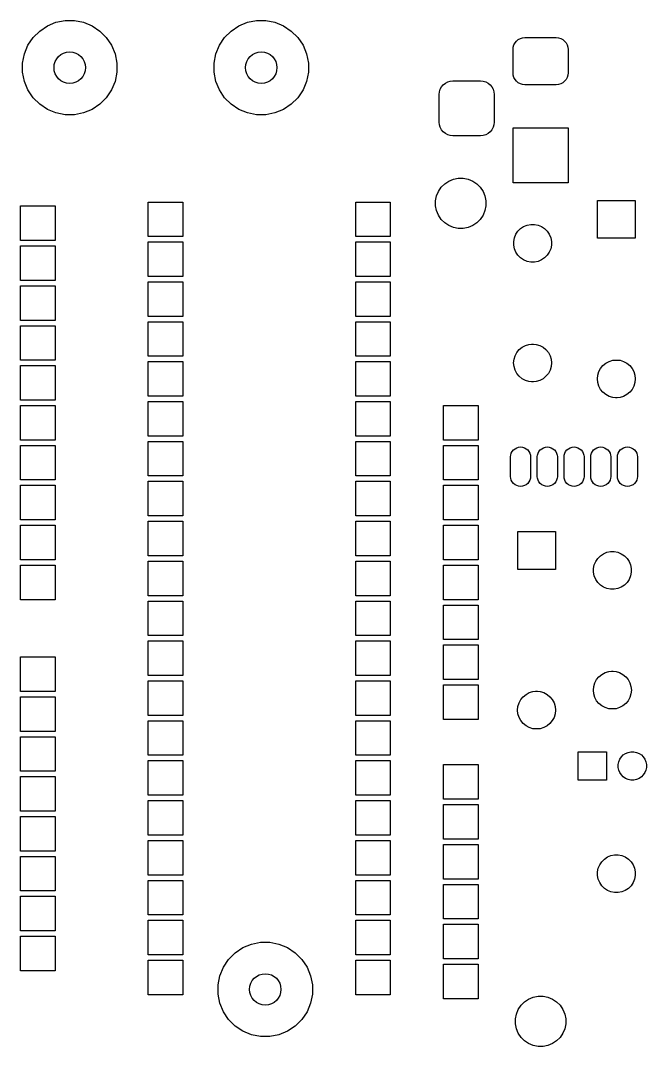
# Model space of a CAD drawing. Extents: x 42.1 to 123.4, y -108.2 to -41.2.
# Drawn here: x 42.1 to 81.9, y -106.5 to -41.2 of the extents above; entities that cross this region are included whole.
import ezdxf

# ---------------------------------------------------------------- set-up
doc = ezdxf.new("R2010")
doc.units = 0
doc.header["$MEASUREMENT"] = 0
doc.layers.add('BLACK', color=7, linetype='CONTINUOUS')

msp = doc.modelspace()

# ---------------------------------------------------------------- linework, layer by layer
at = {"layer": 'BLACK', "linetype": 'CONTINUOUS'}
for p, q in [((43.2996, -41.8657), (43.791, -41.5374)), ((43.791, -41.5374), (44.3369, -41.3113)), ((44.3369, -41.3113), (44.9165, -41.196)), ((44.9165, -41.196), (45.5075, -41.196)), ((45.5075, -41.196), (46.0871, -41.3113)), ((46.0871, -41.3113), (46.633, -41.5374)), ((46.633, -41.5374), (47.1244, -41.8657)), ((55.4916, -41.8657), (55.983, -41.5374)), ((55.983, -41.5374), (56.5289, -41.3113)), ((56.5289, -41.3113), (57.1085, -41.196)), ((57.1085, -41.196), (57.6995, -41.196)), ((57.6995, -41.196), (58.2791, -41.3113)), ((58.2791, -41.3113), (58.825, -41.5374)), ((58.825, -41.5374), (59.3164, -41.8657)), ((42.5534, -42.775), (42.8817, -42.2836)), ((42.8817, -42.2836), (43.2996, -41.8657)), ((47.1244, -41.8657), (47.5423, -42.2836)), ((47.5423, -42.2836), (47.8706, -42.775)), ((54.7454, -42.775), (55.0737, -42.2836)), ((55.0737, -42.2836), (55.4916, -41.8657)), ((59.3164, -41.8657), (59.7343, -42.2836)), ((59.7343, -42.2836), (60.0626, -42.775)), ((73.6537, -42.5037), (73.7673, -42.4104)), ((73.7673, -42.4104), (73.897, -42.3411)), ((73.897, -42.3411), (74.0377, -42.2984)), ((74.0377, -42.2984), (74.184, -42.284)), ((74.184, -42.284), (76.184, -42.284)), ((76.184, -42.284), (76.3303, -42.2984)), ((76.3303, -42.2984), (76.471, -42.3411)), ((76.471, -42.3411), (76.6007, -42.4104)), ((76.6007, -42.4104), (76.7143, -42.5037)), ((42.3273, -43.3209), (42.5534, -42.775)), ((47.8706, -42.775), (48.0967, -43.3209)), ((54.5193, -43.3209), (54.7454, -42.775)), ((60.0626, -42.775), (60.2887, -43.3209)), ((73.434, -43.034), (73.4484, -42.8877)), ((73.434, -44.534), (73.434, -43.034)), ((73.4484, -42.8877), (73.4911, -42.747)), ((73.4911, -42.747), (73.5604, -42.6173)), ((73.5604, -42.6173), (73.6537, -42.5037)), ((76.7143, -42.5037), (76.8076, -42.6173)), ((76.8076, -42.6173), (76.8769, -42.747)), ((76.8769, -42.747), (76.9196, -42.8877)), ((76.9196, -42.8877), (76.934, -43.034)), ((76.934, -43.034), (76.934, -44.534)), ((42.212, -43.9005), (42.3273, -43.3209)), ((48.0967, -43.3209), (48.212, -43.9005)), ((54.404, -43.9005), (54.5193, -43.3209)), ((60.2887, -43.3209), (60.404, -43.9005)), ((42.212, -44.4915), (42.212, -43.9005)), ((48.212, -43.9005), (48.212, -44.4915)), ((54.404, -44.4915), (54.404, -43.9005)), ((60.404, -43.9005), (60.404, -44.4915)), ((42.3273, -45.0711), (42.212, -44.4915)), ((48.212, -44.4915), (48.0967, -45.0711)), ((54.5193, -45.0711), (54.404, -44.4915)), ((60.404, -44.4915), (60.2887, -45.0711)), ((69.2742, -45.1006), (69.4383, -45.0508)), ((69.4383, -45.0508), (69.609, -45.034)), ((69.609, -45.034), (71.359, -45.034)), ((71.359, -45.034), (71.5297, -45.0508)), ((71.5297, -45.0508), (71.6938, -45.1006)), ((73.4484, -44.6803), (73.434, -44.534)), ((73.4911, -44.821), (73.4484, -44.6803)), ((73.5604, -44.9507), (73.4911, -44.821)), ((73.6537, -45.0643), (73.5604, -44.9507)), ((76.8076, -44.9507), (76.7143, -45.0643)), ((76.8769, -44.821), (76.8076, -44.9507)), ((76.9196, -44.6803), (76.8769, -44.821)), ((76.934, -44.534), (76.9196, -44.6803)), ((42.5534, -45.617), (42.3273, -45.0711)), ((42.8817, -46.1084), (42.5534, -45.617)), ((47.8706, -45.617), (47.5423, -46.1084)), ((48.0967, -45.0711), (47.8706, -45.617)), ((54.7454, -45.617), (54.5193, -45.0711)), ((55.0737, -46.1084), (54.7454, -45.617)), ((60.0626, -45.617), (59.7343, -46.1084)), ((60.2887, -45.0711), (60.0626, -45.617)), ((68.7508, -45.7383), (68.8006, -45.5742)), ((68.8006, -45.5742), (68.8815, -45.4229)), ((68.8815, -45.4229), (68.9903, -45.2903)), ((68.9903, -45.2903), (69.1229, -45.1815)), ((69.1229, -45.1815), (69.2742, -45.1006)), ((71.6938, -45.1006), (71.8451, -45.1815)), ((71.8451, -45.1815), (71.9777, -45.2903)), ((71.9777, -45.2903), (72.0865, -45.4229)), ((72.0865, -45.4229), (72.1674, -45.5742)), ((72.1674, -45.5742), (72.2172, -45.7383)), ((73.7673, -45.1576), (73.6537, -45.0643)), ((73.897, -45.2269), (73.7673, -45.1576)), ((74.0377, -45.2696), (73.897, -45.2269)), ((74.184, -45.284), (74.0377, -45.2696)), ((76.184, -45.284), (74.184, -45.284)), ((76.3303, -45.2696), (76.184, -45.284)), ((76.471, -45.2269), (76.3303, -45.2696)), ((76.6007, -45.1576), (76.471, -45.2269)), ((76.7143, -45.0643), (76.6007, -45.1576)), ((43.2996, -46.5263), (42.8817, -46.1084)), ((47.5423, -46.1084), (47.1244, -46.5263)), ((55.4916, -46.5263), (55.0737, -46.1084)), ((59.7343, -46.1084), (59.3164, -46.5263)), ((68.734, -45.909), (68.7508, -45.7383)), ((68.734, -47.659), (68.734, -45.909)), ((72.2172, -45.7383), (72.234, -45.909)), ((72.234, -45.909), (72.234, -47.659)), ((43.791, -46.8546), (43.2996, -46.5263)), ((44.3369, -47.0807), (43.791, -46.8546)), ((46.633, -46.8546), (46.0871, -47.0807)), ((47.1244, -46.5263), (46.633, -46.8546)), ((55.983, -46.8546), (55.4916, -46.5263)), ((56.5289, -47.0807), (55.983, -46.8546)), ((58.825, -46.8546), (58.2791, -47.0807)), ((59.3164, -46.5263), (58.825, -46.8546)), ((44.9165, -47.196), (44.3369, -47.0807)), ((45.5075, -47.196), (44.9165, -47.196)), ((46.0871, -47.0807), (45.5075, -47.196)), ((57.1085, -47.196), (56.5289, -47.0807)), ((57.6995, -47.196), (57.1085, -47.196)), ((58.2791, -47.0807), (57.6995, -47.196)), ((68.7508, -47.8297), (68.734, -47.659)), ((72.234, -47.659), (72.2172, -47.8297)), ((68.8006, -47.9938), (68.7508, -47.8297)), ((68.8815, -48.1451), (68.8006, -47.9938)), ((68.9903, -48.2777), (68.8815, -48.1451)), ((69.1229, -48.3865), (68.9903, -48.2777)), ((71.9777, -48.2777), (71.8451, -48.3865)), ((72.0865, -48.1451), (71.9777, -48.2777)), ((72.1674, -47.9938), (72.0865, -48.1451)), ((72.2172, -47.8297), (72.1674, -47.9938)), ((73.434, -51.534), (73.434, -48.034)), ((73.434, -48.034), (76.934, -48.034)), ((76.934, -48.034), (76.934, -51.534)), ((69.2742, -48.4674), (69.1229, -48.3865)), ((69.4383, -48.5172), (69.2742, -48.4674)), ((69.609, -48.534), (69.4383, -48.5172)), ((71.359, -48.534), (69.609, -48.534)), ((71.5297, -48.5172), (71.359, -48.534)), ((71.6938, -48.4674), (71.5297, -48.5172)), ((71.8451, -48.3865), (71.6938, -48.4674)), ((68.8612, -51.8121), (69.0841, -51.5892)), ((69.0841, -51.5892), (69.3461, -51.4141)), ((69.3461, -51.4141), (69.6373, -51.2935)), ((69.6373, -51.2935), (69.9464, -51.232)), ((69.9464, -51.232), (70.2616, -51.232)), ((70.2616, -51.232), (70.5707, -51.2935)), ((70.5707, -51.2935), (70.8619, -51.4141)), ((70.8619, -51.4141), (71.1239, -51.5892)), ((71.1239, -51.5892), (71.3468, -51.8121)), ((76.934, -51.534), (73.434, -51.534)), ((68.5655, -52.3653), (68.6861, -52.0741)), ((68.6861, -52.0741), (68.8612, -51.8121)), ((71.3468, -51.8121), (71.5219, -52.0741)), ((71.5219, -52.0741), (71.6425, -52.3653)), ((50.208, -54.948), (50.208, -52.748)), ((50.208, -52.748), (52.408, -52.748)), ((52.408, -52.748), (52.408, -54.948)), ((63.416, -54.948), (63.416, -52.748)), ((63.416, -52.748), (65.616, -52.748)), ((65.616, -52.748), (65.616, -54.948)), ((68.504, -52.6744), (68.5655, -52.3653)), ((68.504, -52.9896), (68.504, -52.6744)), ((71.6425, -52.3653), (71.704, -52.6744)), ((71.704, -52.6744), (71.704, -52.9896)), ((78.81, -55.048), (78.81, -52.648)), ((78.81, -52.648), (81.21, -52.648)), ((81.21, -52.648), (81.21, -55.048)), ((42.08, -55.202), (42.08, -53.002)), ((42.08, -53.002), (44.28, -53.002)), ((44.28, -53.002), (44.28, -55.202)), ((68.5655, -53.2987), (68.504, -52.9896)), ((68.6861, -53.5899), (68.5655, -53.2987)), ((71.6425, -53.2987), (71.5219, -53.5899)), ((71.704, -52.9896), (71.6425, -53.2987)), ((68.8612, -53.8519), (68.6861, -53.5899)), ((69.0841, -54.0748), (68.8612, -53.8519)), ((69.3461, -54.2499), (69.0841, -54.0748)), ((71.1239, -54.0748), (70.8619, -54.2499)), ((71.3468, -53.8519), (71.1239, -54.0748)), ((71.5219, -53.5899), (71.3468, -53.8519)), ((74.326, -54.2181), (74.5578, -54.172)), ((74.5578, -54.172), (74.7942, -54.172)), ((74.7942, -54.172), (75.026, -54.2181)), ((69.6373, -54.3705), (69.3461, -54.2499)), ((69.9464, -54.432), (69.6373, -54.3705)), ((70.2616, -54.432), (69.9464, -54.432)), ((70.5707, -54.3705), (70.2616, -54.432)), ((70.8619, -54.2499), (70.5707, -54.3705)), ((73.5221, -55.022), (73.6126, -54.8036)), ((73.6126, -54.8036), (73.7439, -54.607)), ((73.7439, -54.607), (73.911, -54.4399)), ((73.911, -54.4399), (74.1076, -54.3086)), ((74.1076, -54.3086), (74.326, -54.2181)), ((75.026, -54.2181), (75.2444, -54.3086)), ((75.2444, -54.3086), (75.441, -54.4399)), ((75.441, -54.4399), (75.6081, -54.607)), ((75.6081, -54.607), (75.7394, -54.8036)), ((75.7394, -54.8036), (75.8299, -55.022)), ((44.28, -55.202), (42.08, -55.202)), ((52.408, -54.948), (50.208, -54.948)), ((50.208, -57.488), (50.208, -55.288)), ((50.208, -55.288), (52.408, -55.288)), ((52.408, -55.288), (52.408, -57.488)), ((65.616, -54.948), (63.416, -54.948)), ((63.416, -57.488), (63.416, -55.288)), ((63.416, -55.288), (65.616, -55.288)), ((65.616, -55.288), (65.616, -57.488)), ((73.476, -55.2538), (73.5221, -55.022)), ((73.476, -55.4902), (73.476, -55.2538)), ((73.5221, -55.722), (73.476, -55.4902)), ((75.8299, -55.022), (75.876, -55.2538)), ((75.876, -55.4902), (75.8299, -55.722)), ((75.876, -55.2538), (75.876, -55.4902)), ((81.21, -55.048), (78.81, -55.048)), ((42.08, -57.742), (42.08, -55.542)), ((42.08, -55.542), (44.28, -55.542)), ((44.28, -55.542), (44.28, -57.742)), ((73.6126, -55.9404), (73.5221, -55.722)), ((73.7439, -56.137), (73.6126, -55.9404)), ((73.911, -56.3041), (73.7439, -56.137)), ((75.6081, -56.137), (75.441, -56.3041)), ((75.7394, -55.9404), (75.6081, -56.137)), ((75.8299, -55.722), (75.7394, -55.9404)), ((74.1076, -56.4354), (73.911, -56.3041)), ((74.326, -56.5259), (74.1076, -56.4354)), ((74.5578, -56.572), (74.326, -56.5259)), ((74.7942, -56.572), (74.5578, -56.572)), ((75.026, -56.5259), (74.7942, -56.572)), ((75.2444, -56.4354), (75.026, -56.5259)), ((75.441, -56.3041), (75.2444, -56.4354)), ((44.28, -57.742), (42.08, -57.742)), ((42.08, -60.282), (42.08, -58.082)), ((42.08, -58.082), (44.28, -58.082)), ((44.28, -58.082), (44.28, -60.282)), ((52.408, -57.488), (50.208, -57.488)), ((50.208, -60.028), (50.208, -57.828)), ((50.208, -57.828), (52.408, -57.828)), ((52.408, -57.828), (52.408, -60.028)), ((65.616, -57.488), (63.416, -57.488)), ((63.416, -60.028), (63.416, -57.828)), ((63.416, -57.828), (65.616, -57.828)), ((65.616, -57.828), (65.616, -60.028)), ((52.408, -60.028), (50.208, -60.028)), ((65.616, -60.028), (63.416, -60.028)), ((44.28, -60.282), (42.08, -60.282)), ((42.08, -62.822), (42.08, -60.622)), ((42.08, -60.622), (44.28, -60.622)), ((44.28, -60.622), (44.28, -62.822)), ((50.208, -62.568), (50.208, -60.368)), ((50.208, -60.368), (52.408, -60.368)), ((52.408, -60.368), (52.408, -62.568)), ((63.416, -62.568), (63.416, -60.368)), ((63.416, -60.368), (65.616, -60.368)), ((65.616, -60.368), (65.616, -62.568)), ((73.8234, -62.1394), (74.0061, -61.9894)), ((74.0061, -61.9894), (74.2146, -61.878)), ((74.2146, -61.878), (74.4408, -61.8094)), ((74.4408, -61.8094), (74.617, -61.792)), ((74.617, -61.792), (74.7349, -61.792)), ((74.7349, -61.792), (74.9112, -61.8094)), ((74.9112, -61.8094), (75.1374, -61.878)), ((75.1374, -61.878), (75.3459, -61.9894)), ((75.3459, -61.9894), (75.5286, -62.1394)), ((52.408, -62.568), (50.208, -62.568)), ((65.616, -62.568), (63.416, -62.568)), ((73.4934, -62.7568), (73.562, -62.5306)), ((73.562, -62.5306), (73.6734, -62.3221)), ((73.6734, -62.3221), (73.8234, -62.1394)), ((75.5286, -62.1394), (75.6786, -62.3221)), ((75.6786, -62.3221), (75.79, -62.5306)), ((75.79, -62.5306), (75.8586, -62.7568)), ((44.28, -62.822), (42.08, -62.822)), ((42.08, -65.362), (42.08, -63.162)), ((42.08, -63.162), (44.28, -63.162)), ((44.28, -63.162), (44.28, -65.362)), ((50.208, -65.108), (50.208, -62.908)), ((50.208, -62.908), (52.408, -62.908)), ((52.408, -62.908), (52.408, -65.108)), ((63.416, -65.108), (63.416, -62.908)), ((63.416, -62.908), (65.616, -62.908)), ((65.616, -62.908), (65.616, -65.108)), ((73.4702, -62.992), (73.4934, -62.7568)), ((73.4934, -63.2272), (73.4702, -62.992)), ((73.562, -63.4534), (73.4934, -63.2272)), ((75.8586, -63.2272), (75.79, -63.4534)), ((75.8586, -62.7568), (75.8818, -62.992)), ((75.8818, -62.992), (75.8586, -63.2272)), ((78.896, -63.5466), (79.0074, -63.3381)), ((79.0074, -63.3381), (79.1574, -63.1554)), ((79.1574, -63.1554), (79.3401, -63.0054)), ((79.3401, -63.0054), (79.5486, -62.894)), ((79.5486, -62.894), (79.7748, -62.8254)), ((79.7748, -62.8254), (79.951, -62.808)), ((79.951, -62.808), (80.069, -62.808)), ((80.069, -62.808), (80.2452, -62.8254)), ((80.2452, -62.8254), (80.4714, -62.894)), ((80.4714, -62.894), (80.6799, -63.0054)), ((80.6799, -63.0054), (80.8626, -63.1554)), ((80.8626, -63.1554), (81.0126, -63.3381)), ((81.0126, -63.3381), (81.124, -63.5466)), ((73.6734, -63.6619), (73.562, -63.4534)), ((73.8234, -63.8446), (73.6734, -63.6619)), ((74.0061, -63.9946), (73.8234, -63.8446)), ((74.2146, -64.106), (74.0061, -63.9946)), ((75.3459, -63.9946), (75.1374, -64.106)), ((75.5286, -63.8446), (75.3459, -63.9946)), ((75.6786, -63.6619), (75.5286, -63.8446)), ((75.79, -63.4534), (75.6786, -63.6619)), ((78.8042, -64.008), (78.8274, -63.7728)), ((78.8274, -63.7728), (78.896, -63.5466)), ((81.124, -63.5466), (81.1926, -63.7728)), ((81.1926, -63.7728), (81.2158, -64.008)), ((74.4408, -64.1746), (74.2146, -64.106)), ((74.617, -64.192), (74.4408, -64.1746)), ((74.7349, -64.192), (74.617, -64.192)), ((74.9112, -64.1746), (74.7349, -64.192)), ((75.1374, -64.106), (74.9112, -64.1746)), ((78.8274, -64.2432), (78.8042, -64.008)), ((78.896, -64.4694), (78.8274, -64.2432)), ((79.0074, -64.6779), (78.896, -64.4694)), ((81.124, -64.4694), (81.0126, -64.6779)), ((81.1926, -64.2432), (81.124, -64.4694)), ((81.2158, -64.008), (81.1926, -64.2432)), ((52.408, -65.108), (50.208, -65.108)), ((65.616, -65.108), (63.416, -65.108)), ((79.1574, -64.8606), (79.0074, -64.6779)), ((79.3401, -65.0106), (79.1574, -64.8606)), ((79.5486, -65.122), (79.3401, -65.0106)), ((79.7748, -65.1906), (79.5486, -65.122)), ((79.951, -65.208), (79.7748, -65.1906)), ((80.069, -65.208), (79.951, -65.208)), ((80.2452, -65.1906), (80.069, -65.208)), ((80.4714, -65.122), (80.2452, -65.1906)), ((80.6799, -65.0106), (80.4714, -65.122)), ((80.8626, -64.8606), (80.6799, -65.0106)), ((81.0126, -64.6779), (80.8626, -64.8606)), ((44.28, -65.362), (42.08, -65.362)), ((42.08, -67.902), (42.08, -65.702)), ((42.08, -65.702), (44.28, -65.702)), ((44.28, -65.702), (44.28, -67.902)), ((50.208, -67.648), (50.208, -65.448)), ((50.208, -65.448), (52.408, -65.448)), ((52.408, -65.448), (52.408, -67.648)), ((63.416, -67.648), (63.416, -65.448)), ((63.416, -65.448), (65.616, -65.448)), ((65.616, -65.448), (65.616, -67.648)), ((69.004, -67.902), (69.004, -65.702)), ((69.004, -65.702), (71.204, -65.702)), ((71.204, -65.702), (71.204, -67.902)), ((44.28, -67.902), (42.08, -67.902)), ((52.408, -67.648), (50.208, -67.648)), ((65.616, -67.648), (63.416, -67.648)), ((71.204, -67.902), (69.004, -67.902)), ((42.08, -70.442), (42.08, -68.242)), ((42.08, -68.242), (44.28, -68.242)), ((44.28, -68.242), (44.28, -70.442)), ((50.208, -70.188), (50.208, -67.988)), ((50.208, -67.988), (52.408, -67.988)), ((52.408, -67.988), (52.408, -70.188)), ((63.416, -70.188), (63.416, -67.988)), ((63.416, -67.988), (65.616, -67.988)), ((65.616, -67.988), (65.616, -70.188)), ((69.004, -70.442), (69.004, -68.242)), ((69.004, -68.242), (71.204, -68.242)), ((71.204, -68.242), (71.204, -70.442)), ((73.3814, -68.6276), (73.461, -68.5305)), ((73.461, -68.5305), (73.5581, -68.4509)), ((73.5581, -68.4509), (73.6689, -68.3917)), ((73.6689, -68.3917), (73.789, -68.3552)), ((73.789, -68.3552), (73.914, -68.3429)), ((73.914, -68.3429), (74.039, -68.3552)), ((74.039, -68.3552), (74.1591, -68.3917)), ((74.1591, -68.3917), (74.2699, -68.4509)), ((74.2699, -68.4509), (74.367, -68.5305)), ((74.367, -68.5305), (74.4466, -68.6276)), ((75.0814, -68.6276), (75.161, -68.5305)), ((75.161, -68.5305), (75.2581, -68.4509)), ((75.2581, -68.4509), (75.3689, -68.3917)), ((75.3689, -68.3917), (75.489, -68.3552)), ((75.489, -68.3552), (75.614, -68.3429)), ((75.614, -68.3429), (75.739, -68.3552)), ((75.739, -68.3552), (75.8591, -68.3917)), ((75.8591, -68.3917), (75.9699, -68.4509)), ((75.9699, -68.4509), (76.067, -68.5305)), ((76.067, -68.5305), (76.1466, -68.6276)), ((76.7814, -68.6276), (76.861, -68.5305)), ((76.861, -68.5305), (76.9581, -68.4509)), ((76.9581, -68.4509), (77.0689, -68.3917)), ((77.0689, -68.3917), (77.189, -68.3552)), ((77.189, -68.3552), (77.314, -68.3429)), ((77.314, -68.3429), (77.439, -68.3552)), ((77.439, -68.3552), (77.5591, -68.3917)), ((77.5591, -68.3917), (77.6699, -68.4509)), ((77.6699, -68.4509), (77.767, -68.5305)), ((77.767, -68.5305), (77.8466, -68.6276)), ((78.4814, -68.6276), (78.561, -68.5305)), ((78.561, -68.5305), (78.6581, -68.4509)), ((78.6581, -68.4509), (78.7689, -68.3917)), ((78.7689, -68.3917), (78.889, -68.3552)), ((78.889, -68.3552), (79.014, -68.3429)), ((79.014, -68.3429), (79.139, -68.3552)), ((79.139, -68.3552), (79.2591, -68.3917)), ((79.2591, -68.3917), (79.3699, -68.4509)), ((79.3699, -68.4509), (79.467, -68.5305)), ((79.467, -68.5305), (79.5466, -68.6276)), ((80.1814, -68.6276), (80.261, -68.5305)), ((80.261, -68.5305), (80.3581, -68.4509)), ((80.3581, -68.4509), (80.4689, -68.3917)), ((80.4689, -68.3917), (80.589, -68.3552)), ((80.589, -68.3552), (80.714, -68.3429)), ((80.714, -68.3429), (80.839, -68.3552)), ((80.839, -68.3552), (80.9591, -68.3917)), ((80.9591, -68.3917), (81.0699, -68.4509)), ((81.0699, -68.4509), (81.167, -68.5305)), ((81.167, -68.5305), (81.2466, -68.6276)), ((73.2765, -68.9522), (73.2857, -68.8585)), ((73.2765, -70.2398), (73.2765, -68.9522)), ((73.2857, -68.8585), (73.3222, -68.7384)), ((73.3222, -68.7384), (73.3814, -68.6276)), ((74.4466, -68.6276), (74.5058, -68.7384)), ((74.5058, -68.7384), (74.5423, -68.8585)), ((74.5423, -68.8585), (74.5515, -68.9522)), ((74.5515, -68.9522), (74.5515, -70.2398)), ((74.9765, -68.9522), (74.9857, -68.8585)), ((74.9765, -70.2398), (74.9765, -68.9522)), ((74.9857, -68.8585), (75.0222, -68.7384)), ((75.0222, -68.7384), (75.0814, -68.6276)), ((76.1466, -68.6276), (76.2058, -68.7384)), ((76.2058, -68.7384), (76.2423, -68.8585)), ((76.2423, -68.8585), (76.2515, -68.9522)), ((76.2515, -68.9522), (76.2515, -70.2398)), ((76.6765, -68.9522), (76.6857, -68.8585)), ((76.6765, -70.2398), (76.6765, -68.9522)), ((76.6857, -68.8585), (76.7222, -68.7384)), ((76.7222, -68.7384), (76.7814, -68.6276)), ((77.8466, -68.6276), (77.9058, -68.7384)), ((77.9058, -68.7384), (77.9423, -68.8585)), ((77.9423, -68.8585), (77.9515, -68.9522)), ((77.9515, -68.9522), (77.9515, -70.2398)), ((78.3765, -68.9522), (78.3857, -68.8585)), ((78.3765, -70.2398), (78.3765, -68.9522)), ((78.3857, -68.8585), (78.4222, -68.7384)), ((78.4222, -68.7384), (78.4814, -68.6276)), ((79.5466, -68.6276), (79.6058, -68.7384)), ((79.6058, -68.7384), (79.6423, -68.8585)), ((79.6423, -68.8585), (79.6515, -68.9522)), ((79.6515, -68.9522), (79.6515, -70.2398)), ((80.0765, -68.9522), (80.0857, -68.8585)), ((80.0765, -70.2398), (80.0765, -68.9522)), ((80.0857, -68.8585), (80.1222, -68.7384)), ((80.1222, -68.7384), (80.1814, -68.6276)), ((81.2466, -68.6276), (81.3058, -68.7384)), ((81.3058, -68.7384), (81.3423, -68.8585)), ((81.3423, -68.8585), (81.3515, -68.9522)), ((81.3515, -68.9522), (81.3515, -70.2398)), ((44.28, -70.442), (42.08, -70.442)), ((52.408, -70.188), (50.208, -70.188)), ((50.208, -72.728), (50.208, -70.528)), ((50.208, -70.528), (52.408, -70.528)), ((52.408, -70.528), (52.408, -72.728)), ((65.616, -70.188), (63.416, -70.188)), ((63.416, -72.728), (63.416, -70.528)), ((63.416, -70.528), (65.616, -70.528)), ((65.616, -70.528), (65.616, -72.728)), ((71.204, -70.442), (69.004, -70.442)), ((73.2857, -70.3335), (73.2765, -70.2398)), ((73.3222, -70.4536), (73.2857, -70.3335)), ((73.3814, -70.5644), (73.3222, -70.4536)), ((74.5058, -70.4536), (74.4466, -70.5644)), ((74.5423, -70.3335), (74.5058, -70.4536)), ((74.5515, -70.2398), (74.5423, -70.3335)), ((74.9857, -70.3335), (74.9765, -70.2398)), ((75.0222, -70.4536), (74.9857, -70.3335)), ((75.0814, -70.5644), (75.0222, -70.4536)), ((76.2058, -70.4536), (76.1466, -70.5644)), ((76.2423, -70.3335), (76.2058, -70.4536)), ((76.2515, -70.2398), (76.2423, -70.3335)), ((76.6857, -70.3335), (76.6765, -70.2398)), ((76.7222, -70.4536), (76.6857, -70.3335)), ((76.7814, -70.5644), (76.7222, -70.4536)), ((77.9058, -70.4536), (77.8466, -70.5644)), ((77.9423, -70.3335), (77.9058, -70.4536)), ((77.9515, -70.2398), (77.9423, -70.3335)), ((78.3857, -70.3335), (78.3765, -70.2398)), ((78.4222, -70.4536), (78.3857, -70.3335)), ((78.4814, -70.5644), (78.4222, -70.4536)), ((79.6058, -70.4536), (79.5466, -70.5644)), ((79.6423, -70.3335), (79.6058, -70.4536)), ((79.6515, -70.2398), (79.6423, -70.3335)), ((80.0857, -70.3335), (80.0765, -70.2398)), ((80.1222, -70.4536), (80.0857, -70.3335)), ((80.1814, -70.5644), (80.1222, -70.4536)), ((81.3058, -70.4536), (81.2466, -70.5644)), ((81.3423, -70.3335), (81.3058, -70.4536)), ((81.3515, -70.2398), (81.3423, -70.3335)), ((42.08, -72.982), (42.08, -70.782)), ((42.08, -70.782), (44.28, -70.782)), ((44.28, -70.782), (44.28, -72.982)), ((69.004, -72.982), (69.004, -70.782)), ((69.004, -70.782), (71.204, -70.782)), ((71.204, -70.782), (71.204, -72.982)), ((73.461, -70.6615), (73.3814, -70.5644)), ((73.5581, -70.7411), (73.461, -70.6615)), ((73.6689, -70.8003), (73.5581, -70.7411)), ((73.789, -70.8368), (73.6689, -70.8003)), ((73.914, -70.8491), (73.789, -70.8368)), ((74.039, -70.8368), (73.914, -70.8491)), ((74.1591, -70.8003), (74.039, -70.8368)), ((74.2699, -70.7411), (74.1591, -70.8003)), ((74.367, -70.6615), (74.2699, -70.7411)), ((74.4466, -70.5644), (74.367, -70.6615)), ((75.161, -70.6615), (75.0814, -70.5644)), ((75.2581, -70.7411), (75.161, -70.6615)), ((75.3689, -70.8003), (75.2581, -70.7411)), ((75.489, -70.8368), (75.3689, -70.8003)), ((75.614, -70.8491), (75.489, -70.8368)), ((75.739, -70.8368), (75.614, -70.8491)), ((75.8591, -70.8003), (75.739, -70.8368)), ((75.9699, -70.7411), (75.8591, -70.8003)), ((76.067, -70.6615), (75.9699, -70.7411)), ((76.1466, -70.5644), (76.067, -70.6615)), ((76.861, -70.6615), (76.7814, -70.5644)), ((76.9581, -70.7411), (76.861, -70.6615)), ((77.0689, -70.8003), (76.9581, -70.7411)), ((77.189, -70.8368), (77.0689, -70.8003)), ((77.314, -70.8491), (77.189, -70.8368)), ((77.439, -70.8368), (77.314, -70.8491)), ((77.5591, -70.8003), (77.439, -70.8368)), ((77.6699, -70.7411), (77.5591, -70.8003)), ((77.767, -70.6615), (77.6699, -70.7411)), ((77.8466, -70.5644), (77.767, -70.6615)), ((78.561, -70.6615), (78.4814, -70.5644)), ((78.6581, -70.7411), (78.561, -70.6615)), ((78.7689, -70.8003), (78.6581, -70.7411)), ((78.889, -70.8368), (78.7689, -70.8003)), ((79.014, -70.8491), (78.889, -70.8368)), ((79.139, -70.8368), (79.014, -70.8491)), ((79.2591, -70.8003), (79.139, -70.8368)), ((79.3699, -70.7411), (79.2591, -70.8003)), ((79.467, -70.6615), (79.3699, -70.7411)), ((79.5466, -70.5644), (79.467, -70.6615)), ((80.261, -70.6615), (80.1814, -70.5644)), ((80.3581, -70.7411), (80.261, -70.6615)), ((80.4689, -70.8003), (80.3581, -70.7411)), ((80.589, -70.8368), (80.4689, -70.8003)), ((80.714, -70.8491), (80.589, -70.8368)), ((80.839, -70.8368), (80.714, -70.8491)), ((80.9591, -70.8003), (80.839, -70.8368)), ((81.0699, -70.7411), (80.9591, -70.8003)), ((81.167, -70.6615), (81.0699, -70.7411)), ((81.2466, -70.5644), (81.167, -70.6615)), ((44.28, -72.982), (42.08, -72.982)), ((52.408, -72.728), (50.208, -72.728)), ((50.208, -75.268), (50.208, -73.068)), ((50.208, -73.068), (52.408, -73.068)), ((52.408, -73.068), (52.408, -75.268)), ((65.616, -72.728), (63.416, -72.728)), ((63.416, -75.268), (63.416, -73.068)), ((63.416, -73.068), (65.616, -73.068)), ((65.616, -73.068), (65.616, -75.268)), ((71.204, -72.982), (69.004, -72.982)), ((42.08, -75.522), (42.08, -73.322)), ((42.08, -73.322), (44.28, -73.322)), ((44.28, -73.322), (44.28, -75.522)), ((69.004, -75.522), (69.004, -73.322)), ((69.004, -73.322), (71.204, -73.322)), ((71.204, -73.322), (71.204, -75.522)), ((73.73, -76.13), (73.73, -73.73)), ((73.73, -73.73), (76.13, -73.73)), ((76.13, -73.73), (76.13, -76.13)), ((79.1876, -75.1366), (79.406, -75.0461)), ((79.406, -75.0461), (79.6378, -75)), ((79.6378, -75), (79.8742, -75)), ((79.8742, -75), (80.106, -75.0461)), ((80.106, -75.0461), (80.3244, -75.1366)), ((44.28, -75.522), (42.08, -75.522)), ((52.408, -75.268), (50.208, -75.268)), ((50.208, -77.808), (50.208, -75.608)), ((50.208, -75.608), (52.408, -75.608)), ((52.408, -75.608), (52.408, -77.808)), ((65.616, -75.268), (63.416, -75.268)), ((63.416, -77.808), (63.416, -75.608)), ((63.416, -75.608), (65.616, -75.608)), ((65.616, -75.608), (65.616, -77.808)), ((71.204, -75.522), (69.004, -75.522)), ((78.6021, -75.85), (78.6926, -75.6316)), ((78.6926, -75.6316), (78.8239, -75.435)), ((78.8239, -75.435), (78.991, -75.2679)), ((78.991, -75.2679), (79.1876, -75.1366)), ((80.3244, -75.1366), (80.521, -75.2679)), ((80.521, -75.2679), (80.6881, -75.435)), ((80.6881, -75.435), (80.8194, -75.6316)), ((80.8194, -75.6316), (80.9099, -75.85)), ((42.08, -78.062), (42.08, -75.862)), ((42.08, -75.862), (44.28, -75.862)), ((44.28, -75.862), (44.28, -78.062)), ((69.004, -78.062), (69.004, -75.862)), ((69.004, -75.862), (71.204, -75.862)), ((71.204, -75.862), (71.204, -78.062)), ((76.13, -76.13), (73.73, -76.13)), ((78.556, -76.0818), (78.6021, -75.85)), ((78.556, -76.3182), (78.556, -76.0818)), ((78.6021, -76.55), (78.556, -76.3182)), ((80.9099, -75.85), (80.956, -76.0818)), ((80.956, -76.3182), (80.9099, -76.55)), ((80.956, -76.0818), (80.956, -76.3182)), ((78.6926, -76.7684), (78.6021, -76.55)), ((78.8239, -76.965), (78.6926, -76.7684)), ((78.991, -77.1321), (78.8239, -76.965)), ((80.6881, -76.965), (80.521, -77.1321)), ((80.8194, -76.7684), (80.6881, -76.965)), ((80.9099, -76.55), (80.8194, -76.7684)), ((79.1876, -77.2634), (78.991, -77.1321)), ((79.406, -77.3539), (79.1876, -77.2634)), ((79.6378, -77.4), (79.406, -77.3539)), ((79.8742, -77.4), (79.6378, -77.4)), ((80.106, -77.3539), (79.8742, -77.4)), ((80.3244, -77.2634), (80.106, -77.3539)), ((80.521, -77.1321), (80.3244, -77.2634)), ((44.28, -78.062), (42.08, -78.062)), ((52.408, -77.808), (50.208, -77.808)), ((50.208, -80.348), (50.208, -78.148)), ((50.208, -78.148), (52.408, -78.148)), ((52.408, -78.148), (52.408, -80.348)), ((65.616, -77.808), (63.416, -77.808)), ((63.416, -80.348), (63.416, -78.148)), ((63.416, -78.148), (65.616, -78.148)), ((65.616, -78.148), (65.616, -80.348)), ((71.204, -78.062), (69.004, -78.062)), ((69.004, -80.602), (69.004, -78.402)), ((69.004, -78.402), (71.204, -78.402)), ((71.204, -78.402), (71.204, -80.602)), ((52.408, -80.348), (50.208, -80.348)), ((50.208, -82.888), (50.208, -80.688)), ((50.208, -80.688), (52.408, -80.688)), ((52.408, -80.688), (52.408, -82.888)), ((65.616, -80.348), (63.416, -80.348)), ((63.416, -82.888), (63.416, -80.688)), ((63.416, -80.688), (65.616, -80.688)), ((65.616, -80.688), (65.616, -82.888)), ((71.204, -80.602), (69.004, -80.602)), ((69.004, -83.142), (69.004, -80.942)), ((69.004, -80.942), (71.204, -80.942)), ((71.204, -80.942), (71.204, -83.142)), ((42.08, -83.904), (42.08, -81.704)), ((42.08, -81.704), (44.28, -81.704)), ((44.28, -81.704), (44.28, -83.904)), ((52.408, -82.888), (50.208, -82.888)), ((65.616, -82.888), (63.416, -82.888)), ((78.9034, -82.9674), (79.0861, -82.8174)), ((79.0861, -82.8174), (79.2946, -82.706)), ((79.2946, -82.706), (79.5208, -82.6374)), ((79.5208, -82.6374), (79.697, -82.62)), ((79.697, -82.62), (79.8149, -82.62)), ((79.8149, -82.62), (79.9912, -82.6374)), ((79.9912, -82.6374), (80.2174, -82.706)), ((80.2174, -82.706), (80.4259, -82.8174)), ((80.4259, -82.8174), (80.6086, -82.9674)), ((50.208, -85.428), (50.208, -83.228)), ((50.208, -83.228), (52.408, -83.228)), ((52.408, -83.228), (52.408, -85.428)), ((63.416, -85.428), (63.416, -83.228)), ((63.416, -83.228), (65.616, -83.228)), ((65.616, -83.228), (65.616, -85.428)), ((71.204, -83.142), (69.004, -83.142)), ((69.004, -85.682), (69.004, -83.482)), ((69.004, -83.482), (71.204, -83.482)), ((71.204, -83.482), (71.204, -85.682)), ((78.5502, -83.82), (78.5734, -83.5848)), ((78.5734, -83.5848), (78.642, -83.3586)), ((78.642, -83.3586), (78.7534, -83.1501)), ((78.7534, -83.1501), (78.9034, -82.9674)), ((80.6086, -82.9674), (80.7586, -83.1501)), ((80.7586, -83.1501), (80.87, -83.3586)), ((80.87, -83.3586), (80.9386, -83.5848)), ((80.9386, -83.5848), (80.9618, -83.82)), ((44.28, -83.904), (42.08, -83.904)), ((42.08, -86.444), (42.08, -84.244)), ((42.08, -84.244), (44.28, -84.244)), ((44.28, -84.244), (44.28, -86.444)), ((73.9274, -84.4201), (74.0774, -84.2374)), ((74.0774, -84.2374), (74.2601, -84.0874)), ((74.2601, -84.0874), (74.4686, -83.976)), ((74.4686, -83.976), (74.6948, -83.9074)), ((74.6948, -83.9074), (74.871, -83.89)), ((74.871, -83.89), (74.989, -83.89)), ((74.989, -83.89), (75.1652, -83.9074)), ((75.1652, -83.9074), (75.3914, -83.976)), ((75.3914, -83.976), (75.5999, -84.0874)), ((75.5999, -84.0874), (75.7826, -84.2374)), ((75.7826, -84.2374), (75.9326, -84.4201)), ((78.5734, -84.0552), (78.5502, -83.82)), ((78.642, -84.2814), (78.5734, -84.0552)), ((80.9386, -84.0552), (80.87, -84.2814)), ((80.9618, -83.82), (80.9386, -84.0552)), ((73.7242, -85.09), (73.7474, -84.8548)), ((73.7474, -84.8548), (73.816, -84.6286)), ((73.816, -84.6286), (73.9274, -84.4201)), ((75.9326, -84.4201), (76.044, -84.6286)), ((76.044, -84.6286), (76.1126, -84.8548)), ((76.1126, -84.8548), (76.1358, -85.09)), ((78.7534, -84.4899), (78.642, -84.2814)), ((78.9034, -84.6726), (78.7534, -84.4899)), ((79.0861, -84.8226), (78.9034, -84.6726)), ((79.2946, -84.934), (79.0861, -84.8226)), ((80.4259, -84.8226), (80.2174, -84.934)), ((80.6086, -84.6726), (80.4259, -84.8226)), ((80.7586, -84.4899), (80.6086, -84.6726)), ((80.87, -84.2814), (80.7586, -84.4899)), ((52.408, -85.428), (50.208, -85.428)), ((65.616, -85.428), (63.416, -85.428)), ((73.7474, -85.3252), (73.7242, -85.09)), ((73.816, -85.5514), (73.7474, -85.3252)), ((76.1126, -85.3252), (76.044, -85.5514)), ((76.1358, -85.09), (76.1126, -85.3252)), ((79.5208, -85.0026), (79.2946, -84.934)), ((79.697, -85.02), (79.5208, -85.0026)), ((79.8149, -85.02), (79.697, -85.02)), ((79.9912, -85.0026), (79.8149, -85.02)), ((80.2174, -84.934), (79.9912, -85.0026)), ((50.208, -87.968), (50.208, -85.768)), ((50.208, -85.768), (52.408, -85.768)), ((52.408, -85.768), (52.408, -87.968)), ((63.416, -87.968), (63.416, -85.768)), ((63.416, -85.768), (65.616, -85.768)), ((65.616, -85.768), (65.616, -87.968)), ((71.204, -85.682), (69.004, -85.682)), ((73.9274, -85.7599), (73.816, -85.5514)), ((74.0774, -85.9426), (73.9274, -85.7599)), ((74.2601, -86.0926), (74.0774, -85.9426)), ((74.4686, -86.204), (74.2601, -86.0926)), ((75.5999, -86.0926), (75.3914, -86.204)), ((75.7826, -85.9426), (75.5999, -86.0926)), ((75.9326, -85.7599), (75.7826, -85.9426)), ((76.044, -85.5514), (75.9326, -85.7599)), ((44.28, -86.444), (42.08, -86.444)), ((42.08, -88.984), (42.08, -86.784)), ((42.08, -86.784), (44.28, -86.784)), ((44.28, -86.784), (44.28, -88.984)), ((74.6948, -86.2726), (74.4686, -86.204)), ((74.871, -86.29), (74.6948, -86.2726)), ((74.989, -86.29), (74.871, -86.29)), ((75.1652, -86.2726), (74.989, -86.29)), ((75.3914, -86.204), (75.1652, -86.2726)), ((52.408, -87.968), (50.208, -87.968)), ((65.616, -87.968), (63.416, -87.968)), ((77.586, -89.546), (77.586, -87.746)), ((77.586, -87.746), (79.386, -87.746)), ((79.386, -87.746), (79.386, -89.546)), ((80.2284, -88.2197), (80.3269, -88.0723)), ((80.3269, -88.0723), (80.4523, -87.9469)), ((80.4523, -87.9469), (80.5997, -87.8484)), ((80.5997, -87.8484), (80.7635, -87.7806)), ((80.7635, -87.7806), (80.9374, -87.746)), ((80.9374, -87.746), (81.1146, -87.746)), ((81.1146, -87.746), (81.2885, -87.7806)), ((81.2885, -87.7806), (81.4523, -87.8484)), ((81.4523, -87.8484), (81.5997, -87.9469)), ((81.5997, -87.9469), (81.7251, -88.0723)), ((81.7251, -88.0723), (81.8236, -88.2197)), ((50.208, -90.508), (50.208, -88.308)), ((50.208, -88.308), (52.408, -88.308)), ((52.408, -88.308), (52.408, -90.508)), ((63.416, -90.508), (63.416, -88.308)), ((63.416, -88.308), (65.616, -88.308)), ((65.616, -88.308), (65.616, -90.508)), ((69.004, -90.762), (69.004, -88.562)), ((69.004, -88.562), (71.204, -88.562)), ((71.204, -88.562), (71.204, -90.762)), ((80.126, -88.5574), (80.1606, -88.3835)), ((80.126, -88.7346), (80.126, -88.5574)), ((80.1606, -88.9085), (80.126, -88.7346)), ((80.1606, -88.3835), (80.2284, -88.2197)), ((81.8236, -88.2197), (81.8914, -88.3835)), ((81.8914, -88.3835), (81.926, -88.5574)), ((81.926, -88.7346), (81.8914, -88.9085)), ((81.926, -88.5574), (81.926, -88.7346)), ((44.28, -88.984), (42.08, -88.984)), ((42.08, -91.524), (42.08, -89.324)), ((42.08, -89.324), (44.28, -89.324)), ((44.28, -89.324), (44.28, -91.524)), ((80.2284, -89.0723), (80.1606, -88.9085)), ((80.3269, -89.2197), (80.2284, -89.0723)), ((80.4523, -89.3451), (80.3269, -89.2197)), ((80.5997, -89.4436), (80.4523, -89.3451)), ((80.7635, -89.5114), (80.5997, -89.4436)), ((81.4523, -89.4436), (81.2885, -89.5114)), ((81.5997, -89.3451), (81.4523, -89.4436)), ((81.7251, -89.2197), (81.5997, -89.3451)), ((81.8236, -89.0723), (81.7251, -89.2197)), ((81.8914, -88.9085), (81.8236, -89.0723)), ((79.386, -89.546), (77.586, -89.546)), ((80.9374, -89.546), (80.7635, -89.5114)), ((81.1146, -89.546), (80.9374, -89.546)), ((81.2885, -89.5114), (81.1146, -89.546)), ((52.408, -90.508), (50.208, -90.508)), ((65.616, -90.508), (63.416, -90.508)), ((71.204, -90.762), (69.004, -90.762)), ((50.208, -93.048), (50.208, -90.848)), ((50.208, -90.848), (52.408, -90.848)), ((52.408, -90.848), (52.408, -93.048)), ((63.416, -93.048), (63.416, -90.848)), ((63.416, -90.848), (65.616, -90.848)), ((65.616, -90.848), (65.616, -93.048)), ((69.004, -93.302), (69.004, -91.102)), ((69.004, -91.102), (71.204, -91.102)), ((71.204, -91.102), (71.204, -93.302)), ((44.28, -91.524), (42.08, -91.524)), ((42.08, -94.064), (42.08, -91.864)), ((42.08, -91.864), (44.28, -91.864)), ((44.28, -91.864), (44.28, -94.064)), ((52.408, -93.048), (50.208, -93.048)), ((65.616, -93.048), (63.416, -93.048)), ((71.204, -93.302), (69.004, -93.302)), ((50.208, -95.588), (50.208, -93.388)), ((50.208, -93.388), (52.408, -93.388)), ((52.408, -93.388), (52.408, -95.588)), ((63.416, -95.588), (63.416, -93.388)), ((63.416, -93.388), (65.616, -93.388)), ((65.616, -93.388), (65.616, -95.588)), ((69.004, -95.842), (69.004, -93.642)), ((69.004, -93.642), (71.204, -93.642)), ((71.204, -93.642), (71.204, -95.842)), ((44.28, -94.064), (42.08, -94.064)), ((42.08, -96.604), (42.08, -94.404)), ((42.08, -94.404), (44.28, -94.404)), ((44.28, -94.404), (44.28, -96.604)), ((79.0779, -94.739), (79.245, -94.5719)), ((79.245, -94.5719), (79.4416, -94.4406)), ((79.4416, -94.4406), (79.66, -94.3501)), ((79.66, -94.3501), (79.8918, -94.304)), ((79.8918, -94.304), (80.1282, -94.304)), ((80.1282, -94.304), (80.36, -94.3501)), ((80.36, -94.3501), (80.5784, -94.4406)), ((80.5784, -94.4406), (80.775, -94.5719)), ((80.775, -94.5719), (80.9421, -94.739)), ((78.81, -95.3858), (78.8561, -95.154)), ((78.8561, -95.154), (78.9466, -94.9356)), ((78.9466, -94.9356), (79.0779, -94.739)), ((80.9421, -94.739), (81.0734, -94.9356)), ((81.0734, -94.9356), (81.1639, -95.154)), ((81.1639, -95.154), (81.21, -95.3858)), ((52.408, -95.588), (50.208, -95.588)), ((50.208, -98.128), (50.208, -95.928)), ((50.208, -95.928), (52.408, -95.928)), ((52.408, -95.928), (52.408, -98.128)), ((65.616, -95.588), (63.416, -95.588)), ((63.416, -98.128), (63.416, -95.928)), ((63.416, -95.928), (65.616, -95.928)), ((65.616, -95.928), (65.616, -98.128)), ((71.204, -95.842), (69.004, -95.842)), ((78.81, -95.6222), (78.81, -95.3858)), ((78.8561, -95.854), (78.81, -95.6222)), ((78.9466, -96.0724), (78.8561, -95.854)), ((81.1639, -95.854), (81.0734, -96.0724)), ((81.21, -95.6222), (81.1639, -95.854)), ((81.21, -95.3858), (81.21, -95.6222)), ((44.28, -96.604), (42.08, -96.604)), ((69.004, -98.382), (69.004, -96.182)), ((69.004, -96.182), (71.204, -96.182)), ((71.204, -96.182), (71.204, -98.382)), ((79.0779, -96.269), (78.9466, -96.0724)), ((79.245, -96.4361), (79.0779, -96.269)), ((79.4416, -96.5674), (79.245, -96.4361)), ((79.66, -96.6579), (79.4416, -96.5674)), ((80.5784, -96.5674), (80.36, -96.6579)), ((80.775, -96.4361), (80.5784, -96.5674)), ((80.9421, -96.269), (80.775, -96.4361)), ((81.0734, -96.0724), (80.9421, -96.269)), ((42.08, -99.144), (42.08, -96.944)), ((42.08, -96.944), (44.28, -96.944)), ((44.28, -96.944), (44.28, -99.144)), ((79.8918, -96.704), (79.66, -96.6579)), ((80.1282, -96.704), (79.8918, -96.704)), ((80.36, -96.6579), (80.1282, -96.704)), ((52.408, -98.128), (50.208, -98.128)), ((50.208, -100.668), (50.208, -98.468)), ((50.208, -98.468), (52.408, -98.468)), ((52.408, -98.468), (52.408, -100.668)), ((65.616, -98.128), (63.416, -98.128)), ((63.416, -100.668), (63.416, -98.468)), ((63.416, -98.468), (65.616, -98.468)), ((65.616, -98.468), (65.616, -100.668)), ((71.204, -98.382), (69.004, -98.382)), ((44.28, -99.144), (42.08, -99.144)), ((69.004, -100.922), (69.004, -98.722)), ((69.004, -98.722), (71.204, -98.722)), ((71.204, -98.722), (71.204, -100.922)), ((42.08, -101.684), (42.08, -99.484)), ((42.08, -99.484), (44.28, -99.484)), ((44.28, -99.484), (44.28, -101.684)), ((56.7829, -99.9853), (57.3625, -99.87)), ((57.3625, -99.87), (57.9535, -99.87)), ((57.9535, -99.87), (58.5331, -99.9853)), ((55.3277, -100.958), (55.7456, -100.54)), ((55.7456, -100.54), (56.237, -100.211)), ((56.237, -100.211), (56.7829, -99.9853)), ((58.5331, -99.9853), (59.079, -100.211)), ((59.079, -100.211), (59.5704, -100.54)), ((59.5704, -100.54), (59.9883, -100.958)), ((52.408, -100.668), (50.208, -100.668)), ((50.208, -103.208), (50.208, -101.008)), ((50.208, -101.008), (52.408, -101.008)), ((52.408, -101.008), (52.408, -103.208)), ((54.9994, -101.449), (55.3277, -100.958)), ((59.9883, -100.958), (60.3166, -101.449)), ((65.616, -100.668), (63.416, -100.668)), ((63.416, -103.208), (63.416, -101.008)), ((63.416, -101.008), (65.616, -101.008)), ((65.616, -101.008), (65.616, -103.208)), ((71.204, -100.922), (69.004, -100.922)), ((44.28, -101.684), (42.08, -101.684)), ((54.7733, -101.995), (54.9994, -101.449)), ((60.3166, -101.449), (60.5427, -101.995)), ((69.004, -103.462), (69.004, -101.262)), ((69.004, -101.262), (71.204, -101.262)), ((71.204, -101.262), (71.204, -103.462)), ((54.658, -102.575), (54.7733, -101.995)), ((60.5427, -101.995), (60.658, -102.575)), ((54.658, -103.165), (54.658, -102.575)), ((54.7733, -103.745), (54.658, -103.165)), ((60.658, -103.165), (60.5427, -103.745)), ((60.658, -102.575), (60.658, -103.165)), ((52.408, -103.208), (50.208, -103.208)), ((54.9994, -104.291), (54.7733, -103.745)), ((60.5427, -103.745), (60.3166, -104.291)), ((65.616, -103.208), (63.416, -103.208)), ((71.204, -103.462), (69.004, -103.462)), ((73.9412, -103.882), (74.1641, -103.659)), ((74.1641, -103.659), (74.4261, -103.484)), ((74.4261, -103.484), (74.7173, -103.363)), ((74.7173, -103.363), (75.0264, -103.302)), ((75.0264, -103.302), (75.3416, -103.302)), ((75.3416, -103.302), (75.6507, -103.363)), ((75.6507, -103.363), (75.9419, -103.484)), ((75.9419, -103.484), (76.2039, -103.659)), ((76.2039, -103.659), (76.4268, -103.882)), ((55.3277, -104.782), (54.9994, -104.291)), ((60.3166, -104.291), (59.9883, -104.782)), ((73.584, -104.744), (73.6455, -104.435)), ((73.6455, -104.435), (73.7661, -104.144)), ((73.7661, -104.144), (73.9412, -103.882)), ((76.4268, -103.882), (76.6019, -104.144)), ((76.6019, -104.144), (76.7225, -104.435)), ((76.7225, -104.435), (76.784, -104.744)), ((55.7456, -105.2), (55.3277, -104.782)), ((59.9883, -104.782), (59.5704, -105.2)), ((73.584, -105.06), (73.584, -104.744)), ((73.6455, -105.369), (73.584, -105.06)), ((76.784, -105.06), (76.7225, -105.369)), ((76.784, -104.744), (76.784, -105.06)), ((56.237, -105.529), (55.7456, -105.2)), ((56.7829, -105.755), (56.237, -105.529)), ((57.3625, -105.87), (56.7829, -105.755)), ((58.5331, -105.755), (57.9535, -105.87)), ((59.079, -105.529), (58.5331, -105.755)), ((59.5704, -105.2), (59.079, -105.529)), ((73.7661, -105.66), (73.6455, -105.369)), ((73.9412, -105.922), (73.7661, -105.66)), ((76.6019, -105.66), (76.4268, -105.922)), ((76.7225, -105.369), (76.6019, -105.66)), ((57.9535, -105.87), (57.3625, -105.87)), ((74.1641, -106.145), (73.9412, -105.922)), ((74.4261, -106.32), (74.1641, -106.145)), ((74.7173, -106.441), (74.4261, -106.32)), ((75.0264, -106.502), (74.7173, -106.441)), ((75.6507, -106.441), (75.3416, -106.502)), ((75.9419, -106.32), (75.6507, -106.441)), ((76.2039, -106.145), (75.9419, -106.32)), ((76.4268, -105.922), (76.2039, -106.145)), ((75.3416, -106.502), (75.0264, -106.502))]:
    msp.add_line(p, q, dxfattribs=at)
at = {"layer": 'BLACK'}
for centre in [(45.212, -44.196), (57.404, -44.196), (57.658, -102.87)]:
    msp.add_circle(centre, 1, dxfattribs=at)

doc.saveas('drawing.dxf')
